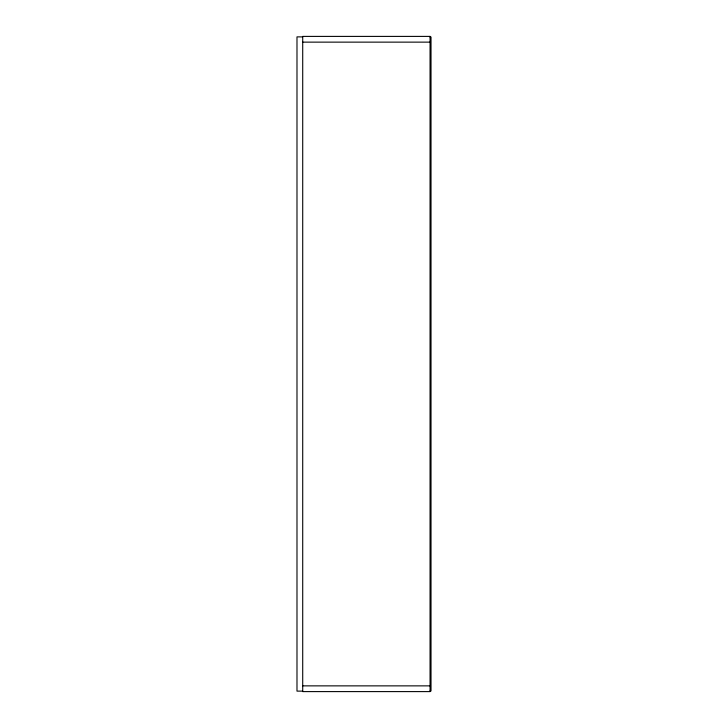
<?xml version="1.0" encoding="UTF-8"?>
<svg xmlns="http://www.w3.org/2000/svg" width="728" height="728" viewBox="0 0 728 728"><rect width="100%" height="100%" fill="white"/><g stroke="black" fill="none" stroke-linecap="round" stroke-linejoin="round"><path stroke-width="1.09" d="M302.712 36.873L296.988 36.873L296.988 691.127L302.712 691.127M430.057 37.037L431.012 37.037L431.012 690.963L430.057 690.963M302.712 42.133L430.057 42.133M302.712 685.867L430.057 685.867M430.057 36.4L302.712 36.4L302.712 691.6L430.057 691.6L430.057 36.4"/></g></svg>
